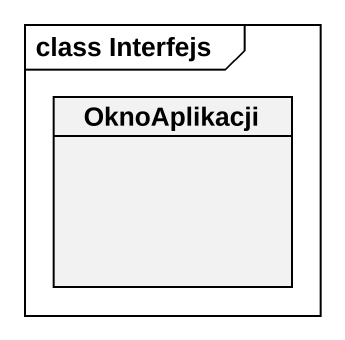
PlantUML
@startuml
mainframe class Interfejs
hide circle
hide empty members
class OknoAplikacji
@enduml
